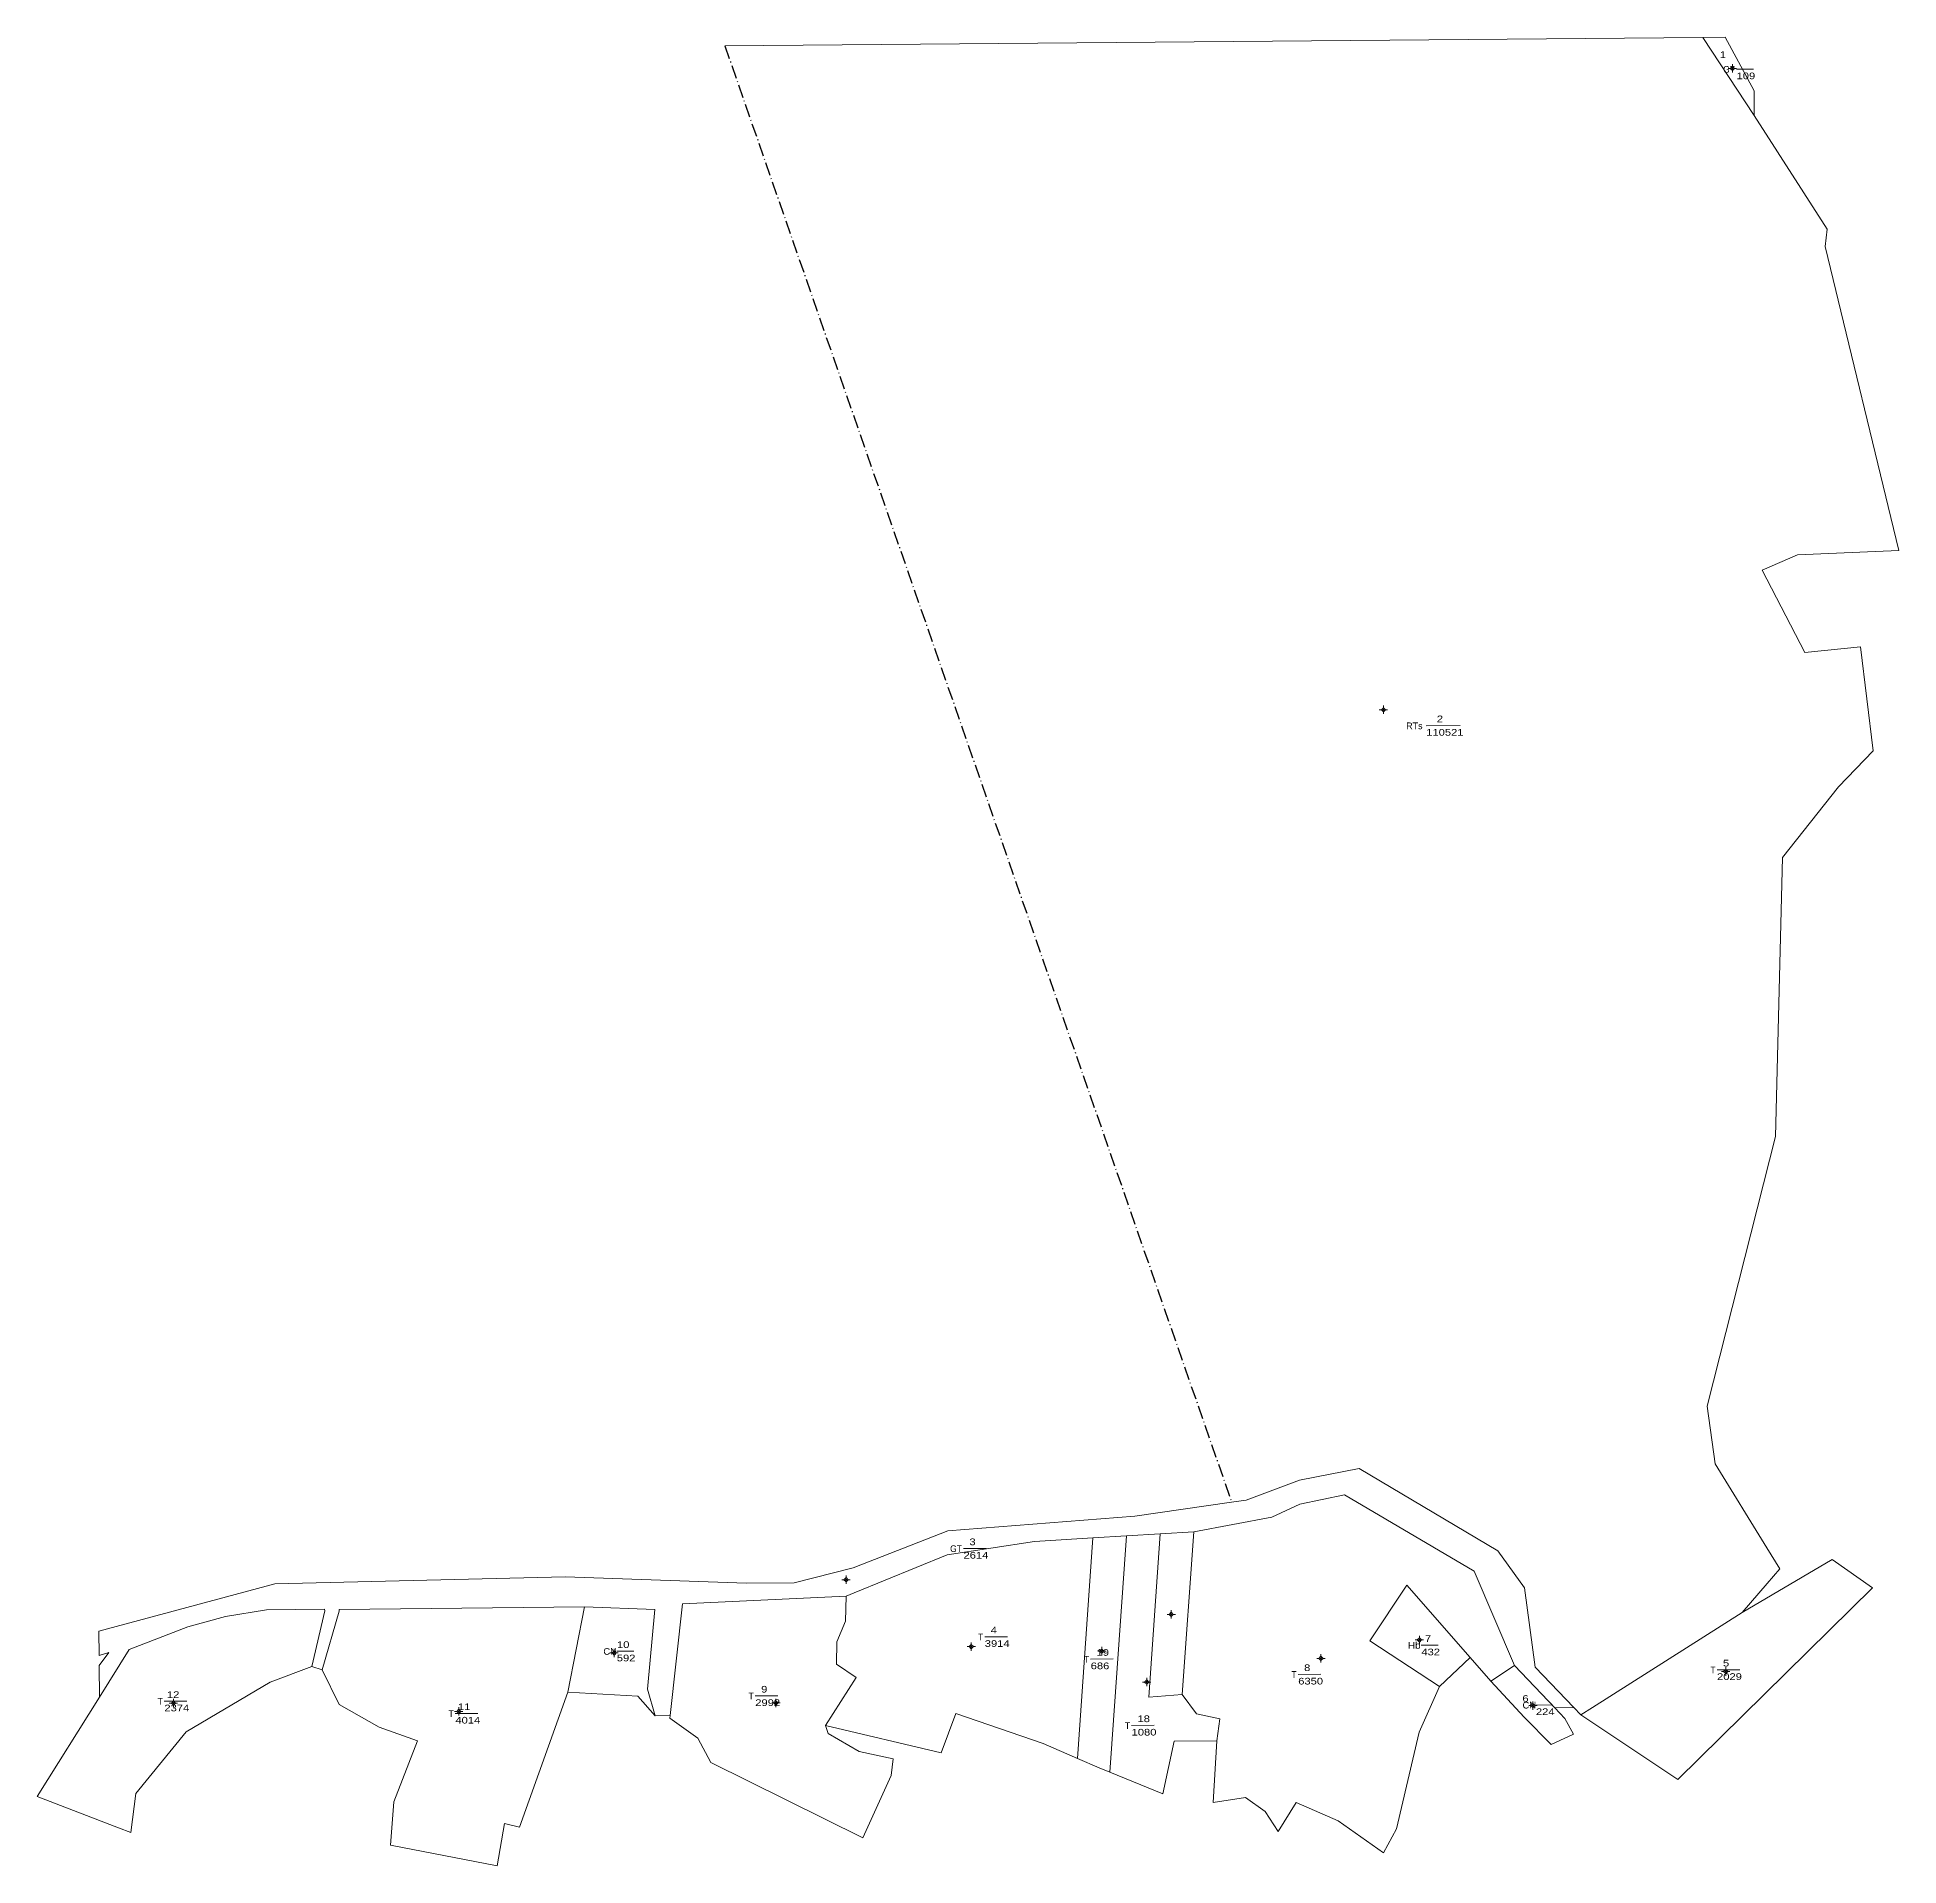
# Model space of a CAD drawing. Header units: metres. Extents: x 550545 to 551103, y 1838947 to 1839495.
import ezdxf

# ---------------------------------------------------------------- set-up
doc = ezdxf.new("R2010")
doc.units = ezdxf.units.M
doc.header["$LTSCALE"] = 0.8
doc.linetypes.add('DOT_DASHED', pattern=[7.7, 5, -1.2, 0.3, -1.2])
for name, color, linetype, lineweight in [('10', 7, 'Continuous', 13), ('11', 7, 'Continuous', 13), ('13', 7, 'Continuous', 13)]:
    doc.layers.add(name, color=color, linetype=linetype, lineweight=lineweight)
doc.layers.add('15', color=7, linetype='Continuous')

msp = doc.modelspace()

# ---------------------------------------------------------------- hatches: boundary and pattern name
at = {"layer": '11'}
for points in [[(551053.3566, 1839485.478, 1), (551053.0566, 1839485.478, 1)], [(550948.8346, 1839293.4122, 1), (550948.5346, 1839293.4122, 1)], [(550787.8523, 1839032.8622, 1), (550787.5523, 1839032.8622, 1)], [(550885.2676, 1839022.4838, 1), (550884.9676, 1839022.4838, 1)], [(550959.6042, 1839014.8345, 1), (550959.3042, 1839014.8345, 1)], [(550718.3707, 1839010.9321, 1), (550718.0707, 1839010.9321, 1)], [(550825.366, 1839012.8178, 1), (550825.066, 1839012.8178, 1)], [(550864.5132, 1839011.4679, 1), (550864.2132, 1839011.4679, 1)], [(550930.1104, 1839009.3037, 1), (550929.8104, 1839009.3037, 1)], [(550877.9289, 1839002.2334, 1), (550877.6289, 1839002.2334, 1)], [(551051.362, 1839005.381, 1), (551051.062, 1839005.381, 1)], [(550586.3838, 1838995.9239, 1), (550586.0838, 1838995.9239, 1)], [(550671.8587, 1838993.4219, 1), (550671.5587, 1838993.4219, 1)], [(550766.8739, 1838995.9466, 1), (550766.5739, 1838995.9466, 1)], [(550993.6188, 1838995.1888, 1), (550993.3188, 1838995.1888, 1)]]:
    msp.add_hatch(color=256, dxfattribs=at).paths.add_polyline_path(points)

# ---------------------------------------------------------------- linework, layer by layer
at = {"layer": '10'}
for p, q in [((550751.43, 1839492.21), (551044.41, 1839494.77)), ((551044.41, 1839494.77), (551059.77, 1839471.43)), ((550871.74, 1839045.98), (550881.8, 1839046.58)), ((550881.8, 1839046.58), (550891.87, 1839047.18)), ((550888.44, 1838998.45), (550891.87, 1839047.18)), ((550857.04, 1838979.36), (550861.68, 1839045.4)), ((550861.68, 1839045.4), (550871.74, 1839045.98)), ((550866.77, 1838975.23), (550871.74, 1839045.98)), ((550704.37, 1838999.19), (550709.36, 1839024.77)), ((550965.46, 1839000.85), (550974.63, 1839009.57)), ((550974.63, 1839009.57), (550980.85, 1839002.48)), ((550627.64, 1839006.83), (550630.81, 1839005.84)), ((550980.85, 1839002.48), (550987.92, 1839007.2)), ((550987.92, 1839007.2), (551000.01, 1838994.51)), ((550730.57, 1838992.15), (550735.03, 1838992.19)), ((551000.01, 1838994.51), (551005.72, 1838994.56)), ((551005.72, 1838994.56), (551007.8, 1838992.39))]:
    msp.add_line(p, q, dxfattribs=at)
at = {"layer": '10', "linetype": 'DOT_DASHED', "lineweight": 25}
msp.add_line((550751.43, 1839492.21), (550903.22, 1839056.05), dxfattribs=at)
at = {"layer": '10'}
for points in [[(551044.41, 1839494.77), (551051.04, 1839494.83), (551059.71, 1839478.79), (551059.77, 1839471.43)], [(551056.17, 1839023.01), (551063.62, 1839031.69), (551067.39, 1839036.08), (551063.53, 1839042.38), (551048.09, 1839067.59), (551045.64, 1839084.83), (551062.57, 1839151.47), (551066.16, 1839165.57), (551068.25, 1839249.12), (551085.02, 1839270.34), (551095.36, 1839281.11), (551091.55, 1839312.23), (551074.92, 1839310.55), (551062.1, 1839335.19), (551072.76, 1839339.81), (551103.06, 1839341.08), (551080.99, 1839432.13), (551081.66, 1839437.3), (551059.77, 1839471.43)], [(550903.22, 1839056.05), (550907.55, 1839056.67), (550923.51, 1839062.65), (550941.45, 1839066.22), (550982.96, 1839041.55), (550990.97, 1839030.43), (550994.17, 1839006.63), (551005.72, 1838994.56)], [(550891.87, 1839047.18), (550915.3, 1839051.65), (550923.69, 1839055.49), (550936.99, 1839058.28), (550975.91, 1839035.4), (550987.92, 1839007.2)], [(550564.04, 1838997.67), (550563.96, 1839007.16), (550566.82, 1839011.11), (550563.93, 1839010.16), (550563.86, 1839017.5), (550616.6, 1839031.63), (550703.6, 1839033.75), (550757.89, 1839031.82), (550772.14, 1839031.96), (550789.82, 1839036.46), (550818.2, 1839047.54), (550874.18, 1839051.86), (550903.22, 1839056.05)], [(550881.8, 1839046.58), (550878.37, 1838997.71), (550888.44, 1838998.45)], [(550787.71, 1839027.9), (550790.16, 1839028.91), (550818, 1839040.32), (550844.14, 1839044.35), (550861.68, 1839045.4)], [(551007.8, 1838992.39), (551036.88, 1838973.01), (551095.18, 1839030.44), (551083.06, 1839038.91), (551056.17, 1839023.01)], [(550965.46, 1839000.85), (550944.57, 1839014.57), (550955.67, 1839031.19), (550974.63, 1839009.57)], [(550630.81, 1839005.84), (550635.9, 1839023.44), (550635.85, 1839023.92), (550709.36, 1839024.77)], [(550709.36, 1839024.77), (550730.47, 1839023.95), (550728.19, 1839000.05), (550730.57, 1838992.15)], [(550735.03, 1838992.19), (550738.76, 1839025.64), (550787.71, 1839027.9)], [(550787.71, 1839027.9), (550787.56, 1839020.47), (550784.98, 1839014.3), (550784.88, 1839007.54), (550790.69, 1839003.61), (550781.54, 1838989.23)], [(550627.64, 1839006.83), (550631.55, 1839023.59), (550631.48, 1839024.02), (550614.06, 1839023.84), (550601.85, 1839021.82), (550590.51, 1839018.72), (550572.99, 1839011.98), (550564.04, 1838997.67)], [(551007.8, 1838992.39), (551011.31, 1838994.61), (551056.17, 1839023.01)], [(550564.04, 1838997.67), (550545.42, 1838967.9), (550569.73, 1838958.57), (550573.45, 1838957.14), (550574.94, 1838968.85), (550590.08, 1838987.29), (550615.21, 1839002.22), (550627.64, 1839006.83)], [(550630.81, 1839005.84), (550635.9, 1838995.54), (550647.81, 1838988.71), (550659.31, 1838984.58), (550652.21, 1838966.33), (550651.24, 1838953.35), (550683.22, 1838947.2), (550685.43, 1838959.86), (550689.87, 1838958.75), (550704.37, 1838999.19)], [(551000.01, 1838994.51), (551003.05, 1838991.33), (551005.66, 1838986.57), (550998.9, 1838983.48), (550990.89, 1838991.66), (550980.85, 1839002.48)], [(550704.37, 1838999.19), (550725.38, 1838998.03), (550730.57, 1838992.15)], [(550888.44, 1838998.45), (550892.7, 1838992.7), (550899.72, 1838991.2), (550898.8, 1838984.63)], [(550898.8, 1838984.63), (550897.71, 1838966.19), (550907.34, 1838967.6), (550913.27, 1838963.46), (550917.2, 1838957.43), (550922.56, 1838966.11), (550935.16, 1838960.67), (550948.75, 1838951.07), (550952.57, 1838958.3), (550959.38, 1838987.24), (550965.46, 1839000.85)], [(550735.03, 1838992.19), (550734.95, 1838991.4), (550743.28, 1838985.45), (550747.22, 1838978.11), (550792.73, 1838955.59), (550801.23, 1838974.27), (550801.82, 1838979.27), (550791.64, 1838981.44), (550782.4, 1838986.81), (550781.54, 1838989.23)], [(550781.54, 1838989.23), (550816.19, 1838981.04), (550820.59, 1838992.83), (550846.79, 1838983.81), (550857.04, 1838979.36)], [(550866.77, 1838975.23), (550882.61, 1838968.76), (550885.99, 1838984.5), (550898.8, 1838984.63)], [(550857.04, 1838979.36), (550863.55, 1838976.54), (550866.77, 1838975.23)]]:
    msp.add_lwpolyline(points, dxfattribs=at)
at = {"layer": '11'}
for p, q in [((551052.58, 1839485.48), (551051.96, 1839485.48)), ((551053.21, 1839486.73), (551053.21, 1839486.1)), ((551053.21, 1839484.85), (551053.21, 1839484.23)), ((551054.46, 1839485.48), (551053.83, 1839485.48)), ((550948.06, 1839293.41), (550947.43, 1839293.41)), ((550948.68, 1839294.66), (550948.68, 1839294.04)), ((550948.68, 1839292.79), (550948.68, 1839292.16)), ((550949.93, 1839293.41), (550949.31, 1839293.41)), ((550787.08, 1839032.86), (550786.45, 1839032.86)), ((550787.7, 1839034.11), (550787.7, 1839033.49)), ((550787.7, 1839032.24), (550787.7, 1839031.61)), ((550788.95, 1839032.86), (550788.33, 1839032.86)), ((550884.49, 1839022.48), (550883.87, 1839022.48)), ((550885.12, 1839023.73), (550885.12, 1839023.11)), ((550885.12, 1839021.86), (550885.12, 1839021.23)), ((550886.37, 1839022.48), (550885.74, 1839022.48)), ((550825.22, 1839014.07), (550825.22, 1839013.44)), ((550958.83, 1839014.83), (550958.2, 1839014.83)), ((550959.45, 1839016.08), (550959.45, 1839015.46)), ((550959.45, 1839014.21), (550959.45, 1839013.58)), ((550960.7, 1839014.83), (550960.08, 1839014.83)), ((550717.6, 1839010.93), (550716.97, 1839010.93)), ((550718.22, 1839012.18), (550718.22, 1839011.56)), ((550718.22, 1839010.31), (550718.22, 1839009.68)), ((550719.47, 1839010.93), (550718.85, 1839010.93)), ((550824.59, 1839012.82), (550823.97, 1839012.82)), ((550825.22, 1839012.19), (550825.22, 1839011.57)), ((550826.47, 1839012.82), (550825.84, 1839012.82)), ((550863.74, 1839011.47), (550863.11, 1839011.47)), ((550864.36, 1839012.72), (550864.36, 1839012.09)), ((550864.36, 1839010.84), (550864.36, 1839010.22)), ((550865.61, 1839011.47), (550864.99, 1839011.47)), ((550929.34, 1839009.3), (550928.71, 1839009.3)), ((550929.96, 1839010.55), (550929.96, 1839009.93)), ((550929.96, 1839008.68), (550929.96, 1839008.05)), ((550931.21, 1839009.3), (550930.59, 1839009.3)), ((550877.15, 1839002.23), (550876.53, 1839002.23)), ((550877.78, 1839003.48), (550877.78, 1839002.86)), ((550879.03, 1839002.23), (550878.4, 1839002.23)), ((551050.59, 1839005.38), (551049.96, 1839005.38)), ((551051.21, 1839006.63), (551051.21, 1839006.01)), ((551051.21, 1839004.76), (551051.21, 1839004.13)), ((551052.46, 1839005.38), (551051.84, 1839005.38)), ((550586.23, 1838997.17), (550586.23, 1838996.55)), ((550766.72, 1838997.2), (550766.72, 1838996.57)), ((550877.78, 1839001.61), (550877.78, 1839000.98)), ((550993.47, 1838996.44), (550993.47, 1838995.81)), ((550585.61, 1838995.92), (550584.98, 1838995.92)), ((550586.23, 1838995.3), (550586.23, 1838994.67)), ((550587.48, 1838995.92), (550586.86, 1838995.92)), ((550671.08, 1838993.42), (550670.46, 1838993.42)), ((550671.71, 1838994.67), (550671.71, 1838994.05)), ((550671.71, 1838992.8), (550671.71, 1838992.17)), ((550672.96, 1838993.42), (550672.33, 1838993.42)), ((550766.1, 1838995.95), (550765.47, 1838995.95)), ((550766.72, 1838995.32), (550766.72, 1838994.7)), ((550767.97, 1838995.95), (550767.35, 1838995.95)), ((550992.84, 1838995.19), (550992.22, 1838995.19)), ((550993.47, 1838994.56), (550993.47, 1838993.94)), ((550994.72, 1838995.19), (550994.09, 1838995.19))]:
    msp.add_line(p, q, dxfattribs=at)
for points in [[(551053.21, 1839486.1), (551052.58, 1839485.48), (551053.21, 1839484.85), (551053.83, 1839485.48)], [(550948.68, 1839294.04), (550948.06, 1839293.41), (550948.68, 1839292.79), (550949.31, 1839293.41)], [(550787.7, 1839033.49), (550787.08, 1839032.86), (550787.7, 1839032.24), (550788.33, 1839032.86)], [(550885.12, 1839023.11), (550884.49, 1839022.48), (550885.12, 1839021.86), (550885.74, 1839022.48)], [(550825.22, 1839013.44), (550824.59, 1839012.82), (550825.22, 1839012.19), (550825.84, 1839012.82)], [(550959.45, 1839015.46), (550958.83, 1839014.83), (550959.45, 1839014.21), (550960.08, 1839014.83)], [(550718.22, 1839011.56), (550717.6, 1839010.93), (550718.22, 1839010.31), (550718.85, 1839010.93)], [(550864.36, 1839012.09), (550863.74, 1839011.47), (550864.36, 1839010.84), (550864.99, 1839011.47)], [(550929.96, 1839009.93), (550929.34, 1839009.3), (550929.96, 1839008.68), (550930.59, 1839009.3)], [(550877.78, 1839002.86), (550877.15, 1839002.23), (550877.78, 1839001.61), (550878.4, 1839002.23)], [(551051.21, 1839006.01), (551050.59, 1839005.38), (551051.21, 1839004.76), (551051.84, 1839005.38)], [(550586.23, 1838996.55), (550585.61, 1838995.92), (550586.23, 1838995.3), (550586.86, 1838995.92)], [(550766.72, 1838996.57), (550766.1, 1838995.95), (550766.72, 1838995.32), (550767.35, 1838995.95)], [(550671.71, 1838994.05), (550671.08, 1838993.42), (550671.71, 1838992.8), (550672.33, 1838993.42)], [(550993.47, 1838995.81), (550992.84, 1838995.19), (550993.47, 1838994.56), (550994.09, 1838995.19)]]:
    msp.add_lwpolyline(points, close=True, dxfattribs=at)
for centre in [(551053.2066, 1839485.478), (550948.6846, 1839293.4122), (550787.7023, 1839032.8622), (550885.1176, 1839022.4838), (550959.4542, 1839014.8345), (550718.2207, 1839010.9321), (550825.216, 1839012.8178), (550864.3632, 1839011.4679), (550929.9604, 1839009.3037), (550877.7789, 1839002.2334), (551051.212, 1839005.381), (550586.2338, 1838995.9239), (550671.7087, 1838993.4219), (550766.7239, 1838995.9466), (550993.4688, 1838995.1888)]:
    msp.add_circle(centre, 0.15, dxfattribs=at)
at = {"layer": '13'}
for p, q in [((551054.45, 1839485.25), (551059.54, 1839485.3)), ((550961.49, 1839288.65), (550971.68, 1839288.74)), ((550822.88, 1839042.2), (550829.67, 1839042.26)), ((550829.24, 1839015.75), (550836.03, 1839015.81)), ((550960.03, 1839013.24), (550965.12, 1839013.29)), ((550719, 1839011.43), (550724.1, 1839011.47)), ((550860.98, 1839009.07), (550867.77, 1839009.13)), ((550923.13, 1839004.49), (550929.93, 1839004.55)), ((551048.61, 1839005.86), (551055.41, 1839005.92)), ((550583.48, 1838996.45), (550590.28, 1838996.51)), ((550760.49, 1838998.05), (550767.28, 1838998.11)), ((550670.65, 1838992.79), (550677.45, 1838992.85)), ((550994.34, 1838995.34), (550999.44, 1838995.38)), ((550873.23, 1838989.2), (550880.02, 1838989.26))]:
    msp.add_line(p, q, dxfattribs=at)

# ---------------------------------------------------------------- texts
for s, width, p in [('GT', 0.95, (551050.46, 1839484.22)), ('109', 1.25, (551054.47, 1839482.26)), ('110521', 1.25, (550961.51, 1839285.65)), ('GT', 0.95, (550818.89, 1839041.16)), ('2614', 1.25, (550822.9, 1839039.2)), ('T', 0.95, (550827.24, 1839014.73)), ('3914', 1.25, (550829.26, 1839012.75)), ('Hb', 1.1, (550956.04, 1839012.21)), ('CN', 1.05, (550715.01, 1839010.39)), ('592', 1.25, (550719.03, 1839008.43)), ('T', 0.95, (550858.99, 1839008.05)), ('686', 1.25, (550861, 1839006.07)), ('432', 1.25, (550960.05, 1839010.24)), ('T', 0.95, (550921.14, 1839003.48)), ('6350', 1.25, (550923.16, 1839001.49)), ('T', 0.95, (551046.62, 1839004.84)), ('2029', 1.25, (551048.63, 1839002.86)), ('T', 0.95, (550581.49, 1838995.43)), ('T', 0.95, (550758.5, 1838997.04)), ('2992', 1.25, (550760.51, 1838995.05)), ('2374', 1.25, (550583.51, 1838993.45)), ('T', 0.95, (550668.66, 1838991.77)), ('4014', 1.25, (550670.68, 1838989.79)), ('CN', 1.05, (550990.35, 1838994.3)), ('224', 1.25, (550994.37, 1838992.34)), ('T', 0.95, (550871.24, 1838988.18)), ('1080', 1.25, (550873.25, 1838986.2))]:
    msp.add_text(s, height=2, dxfattribs=dict(at, width=width)).set_placement(p)
msp.add_text('RTs', height=2, dxfattribs=at).set_placement((550955.5, 1839287.6))
at = {"layer": '15', "width": 1.25}
for s, p in [('1', (551049.44, 1839488.59)), ('2', (550964.68, 1839289.68)), ('3', (550824.67, 1839043.21)), ('4', (550831.03, 1839016.77)), ('10', (550719.09, 1839012.43)), ('7', (550961.12, 1839014.25)), ('19', (550862.77, 1839010.08)), ('8', (550924.92, 1839005.51)), ('5', (551050.4, 1839006.88)), ('12', (550584.28, 1838997.45)), ('9', (550762.28, 1838999.07)), ('6', (550990.31, 1838996.3)), ('11', (550671.45, 1838993.8)), ('18', (550875.02, 1838990.22))]:
    msp.add_text(s, height=2, dxfattribs=at).set_placement(p)

doc.saveas('drawing.dxf')
